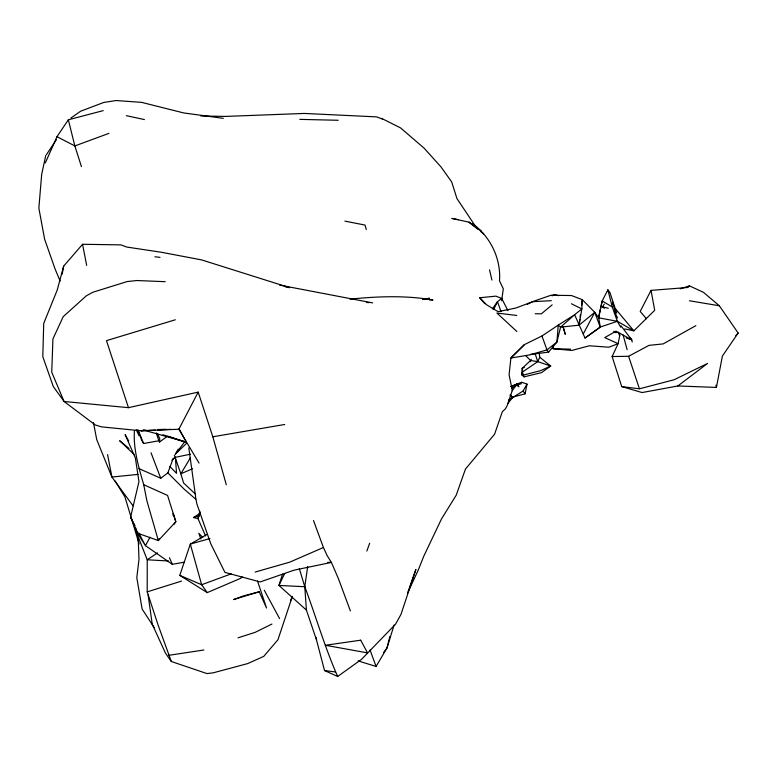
<?xml version="1.0" encoding="UTF-8"?>
<svg xmlns="http://www.w3.org/2000/svg" width="777" height="777" viewBox="0 0 777 777"><rect width="100%" height="100%" fill="white"/><g stroke="black" fill="none" stroke-linecap="round" stroke-linejoin="round"><path stroke-width="1.17" d="M292.356 596.445L277.943 639.743L263.772 656.351L247.756 663.568L213.141 672.843L206.964 673.572L171.328 661.509L158.197 625.339L147.212 591.87L147.241 559.79L135.616 530.341L135.82 528.001M612.616 304.506L612.626 302.253L616.035 314.908L617.55 317.968M501.641 300.748L503.311 288.821L499.494 280.837C501.194 258.731 490.365 236.635 472.552 223.611M167.405 436.237L159.586 442.006L159.741 438.626L157.333 433.449M527.253 304.302L533.537 301.291L551.048 295.231L571.503 295.551L582.264 299.65L581.837 308.916L574.621 314.743L585.013 338.044L600.242 327.166L598.649 317.307L602.194 300.952L607.886 289.821L609.916 292.511L616.695 312.927M173.057 515.404L173.222 513.393L175.816 521.736L174.087 524.242M579.807 319.366L579.088 325.174L560.557 327.136L558.245 325.107L541.948 335.994L524.456 344.58L510.916 357.818L509.09 374.854L512.296 390.375L507.041 405.963L505.283 408.984L502.321 411.732L494.599 434.188L465.452 469.075L456.235 495.153L441.511 518.91L423.776 556.235L418.133 570.347L407.488 593.21L415.899 569.424L400.971 614.393L395.58 624.135L361.626 659.284L337.684 676.466L324.524 670.532L316.511 639.986L306.41 610.081L304.778 586.722L307.692 566.559M580.098 317.045L580.39 314.734M581.546 305.448L582.264 299.65L594.755 312.344L598.611 317.812L617.365 321.309L633.867 330.817L654.71 310.285L651.019 290.384L688.063 287.461L689.403 285.839L703.418 292.317L719.337 305.769L738.15 333.042L722.367 356.099L716.433 387.432L677.855 385.965L642.084 392.55L621.717 386.596L612.13 356.536L618.103 343.696L619.91 334.858M62.199 274.184L63.656 266.161L82.556 244.289L120.823 244.872L126.729 247.037L161.47 252.282L201.738 259.936L289.588 287.655L285.072 286.684M512.315 397.232L525.087 393.852L527.02 384.12L521.658 382.216L511.052 386.412M598.611 317.812L602.194 300.952L612.266 306.983L617.365 321.309L620.706 327.234M45.804 155.332L41.696 174.281L38.85 208.119L44.648 239.326L55.138 269.124L60.13 281.041M134.44 430.487C133.1 448.65 138.675 467.249 143.716 484.712L167.579 495.435L175.816 521.736L158.343 540.578L137.772 533.265L130.575 517.171L138.957 481.662L135.373 457.983L125.116 434.615L128.681 440.967M539.753 357.245L537.752 361.616L522.377 372.115L521.736 374.796L524.038 376.864L541.588 372.62L550.66 366.025L539.753 357.245L539.335 353.681M389.869 636.45L386.985 648.018L376.068 666.452L358.129 660.897M205.516 535.848L197.989 518.599L199.883 511.276M63.656 266.161L57.207 290.083L43.716 323.446L42.803 356.692L53.273 386.49L64.073 401.486L95.318 424.99L101.661 426.894L141.084 430.788L178.836 429.244L198.184 392.113L128.467 407.672L64.073 401.486L51.748 372.251L52.933 338.927L63.228 316.647L86.305 295.843L92.793 292.269L127.127 281.565L136.849 280.526L165.239 281.692M394.075 625.048L386.985 648.018L383.411 652.787M282.517 574.184L278.933 585.44L306.41 610.081M242.201 576.913L240.355 578.447L207.236 592.628L179.778 575.359L190.316 544.104L207.051 534.45M366.851 551.039L369.667 543.24M138.889 468.56L160.732 478.243L167.861 472.902L173.32 458.139M197.989 518.599L200.087 512.966M159.236 538.548L158.343 540.578L146.892 500.815L143.716 484.712M45.319 162.956L56.974 136.684L68.347 119.794L103.215 110.625M290.394 600.864L291.861 597.552M284.673 573.465L278.933 585.44L304.778 586.722C315.938 616.54 324.776 647.377 337.684 676.466M530.264 361.626L531.303 359.44M493.842 309.129L497.474 301.661L501.699 298.446L507.954 310.674M651.019 290.384L640.199 311.48L646.435 318.725M583.284 333.887L594.755 312.344L600.242 327.166M150.01 537.237L145.435 545.639L172.271 564.316L184.227 562.218M186.451 443.424L175.388 454.137L178.215 449.125M508.595 400.097L523.086 391.006L527.02 384.12M190.462 457.731L180.847 473.785L183.625 483.032L195.28 493.919M604.341 308.304L602.515 306.886L604.283 304.118M46.474 154.565L56.4 139.724M492.375 308.964L497.474 301.661L501 311.538M175.388 454.137L184.557 441.977M512.16 390.734L517.22 384.003L518.405 385.683M507.828 403.584L512.393 397.688L510.576 394.706M530.4 354.467L548.611 352.117L556.924 342.084L560.557 327.136L574.621 314.743L558.245 325.107L556.924 342.084L546.979 349.893L529.729 354.885L510.975 358.012L524.456 344.58M735.78 335.722L738.15 333.042M550.66 366.025L537.752 361.616L530.584 360.499L522.183 368.347L521.736 374.796L523.28 375.097L540.617 370.648L550.66 366.025L548.552 365.122M552.175 304.827L541.375 313.83L535.227 313.733M171.834 460.237L175.388 457.303L190.54 454.195M594.755 312.344L579.088 325.174L581.837 308.916L571.445 303.788M511.625 388.578L517.22 384.003L518.958 386.82M677.855 385.965L707.556 363.432L674.086 379.759L639.432 388.801L621.717 386.596M585.013 338.044L600.232 327.039L617.365 321.309M552.146 295.882L554.05 294.512L558.663 295.639M70.95 117.978L80.565 111.257L103.623 102.496L115.967 100.534L141.647 102.37L183.741 112.956L223.349 118.337M157.508 552.913L147.241 559.79L168.551 560.994M198.232 518.657L193.512 517.579L200.456 512.966M616.093 331.157L604.72 337.597L618.103 343.696L608.867 347.222L589.335 345.784L571.921 350.437L553.253 348.756L552.457 346.503M695.871 325.65L663.189 343.9L648.989 345.367L628.603 356.303L612.13 356.536M271.911 624.067L255.196 632.323L238.024 637.81M313.5 520.532L323.426 547.494L289.685 562.169L255.167 572.047M192.443 468.774L180.847 473.785L174.359 455.176M524.29 367.434L522.183 368.347L522.649 370.474M510.829 386.587L517.22 384.003L517.812 386.237M108.935 133.362L74.854 145.93L56.974 136.684M231.187 573.873L201.641 584.731L179.778 575.359M259.236 591.792L233.595 599.562L243.706 595.804L259.236 591.792L266.53 608.002L257.527 581.07M680.254 288.83L689.403 285.839M147.212 591.87L181.575 581.079M516.958 385.081L521.532 383.653M193.512 517.579L199.252 515.831M175.33 319.784L106.468 340.637L128.467 407.672M209.945 538.529L190.316 544.104L201.641 584.731L207.236 592.628M422.533 299.563L429.496 298.281L422.873 299.145M140.919 437.354L141.336 439.597L143.609 443.512L158.829 440.773L159.586 442.006M198.184 392.113L212.82 436.791L284.664 424.485M145.726 430.021L141.084 430.788L155.351 430.079M168.619 655.351L203.875 649.999M485.023 303.836L479.71 297.756L495.891 296.134L501.699 298.446M137.966 474.407L111.898 477.029L96.746 439.636L93.444 422.552M350.077 299.164C377.651 296.319 405.584 295.289 433.022 299.951L429.428 299.961M551.33 300.68L532.653 301.699L515.831 308.032L498.057 311.655L486.616 304.798L479.71 297.756M157.731 429.963L170.814 429.312M157.566 429.526L165.957 429.283M614.84 332.507L618.366 332.42L631.701 339.84L632.235 342.016M614.792 332.459L618.366 332.42L619.599 335.722M200.913 115.977L225.66 116.414L304.263 113.442L376.612 116.871L382.342 119.046M299.844 119.376L338.218 120.27M570.473 349.145L553.253 348.756L552.544 346.503M327.768 562.325L331.41 562.422L338.345 578.457L350.388 610.907M366.744 302.467L369.124 302.642M154.924 256.769L160.004 257.372M516.792 315.462L496.921 313.053L516.86 331.488M324.524 670.532L335.275 671.93M279.545 285.091L372.707 302.913M689.461 300.767L719.337 305.769M344.901 221.124L365.025 225.068L366.278 229.506M458.313 219.687L451.835 218.415L469.104 222.183L481.361 231.206M624.698 328.933L633.867 330.817L615.297 308.586M126.33 115.666L144.396 119.571M613.733 331.342L618.366 332.42M602.515 306.886L608.265 308.255M143.182 429.943L186.363 442.181L179.137 428.894M168.308 436.353L186.363 442.181M162.917 434.761L185.79 442.307M626.204 337.966L631.701 339.84L630.312 337.869M381.575 118.376L400.543 127.894L424.057 148.116L440.977 166.88L451.68 181.915L456.954 198.591L475.281 226M195.804 499.242L184.12 489.112L167.861 472.902M476.301 227.486L469.104 222.183L478.224 229.516M480.963 231.721L483.692 233.916M128.963 448.407L119.648 440.695L134.431 454.798M525.631 355.536L530.584 360.499M169.881 466.482L176.534 473.339L175.388 457.303M137.296 532.08L135.616 530.341L145.435 545.639L138.83 532.993M202.68 537.402L198.844 533.304L200.825 538.956M509.984 395.085L512.393 397.688M621.066 325.854L631.701 339.84M133.032 505.817L111.898 477.029L107.576 454.623M548.611 352.117L546.979 349.893L541.948 335.994M523.086 391.006L525.087 393.852M171.328 661.509L165.491 653.175L152.234 624.222L148.116 594.92M154.273 627.699L142.113 609.013L136.801 577.651L138.976 559.411L138.248 539.189M115.132 480.963L124.971 497.018L139.132 543.978M178.836 429.244L199.048 463.073M264.297 590.258L279.584 618.589M130.575 517.171L134.975 525.611M136.247 429.759L139.034 435.761M323.426 547.494L327.107 555.536L331.41 562.422L294.133 570.153L260.178 581.934L224.941 572.406L210.752 543.735L196.882 503.952L195.542 497.105M524.038 376.864L522.377 372.115M169.464 557.74L172.271 564.316M138.17 430.176L143.609 443.512M151.039 452.777L160.732 478.243M370.056 649.97L376.068 666.452M137.704 429.846L140.025 436.227M628.603 356.303L639.432 388.801M535.062 353.496L537.752 361.616M156.264 432.876L158.829 440.773M81.43 166.637L74.854 145.93L68.347 119.794M299.33 568.618L304.778 586.722M563.053 326.699L565.287 334.324L562.966 326.389M226.301 484.77L212.82 436.791M623.115 335.004L627.136 349.699M607.886 289.821L612.266 306.983M489.539 269.891L491.909 280.07M715.938 385.149L716.433 387.432M82.556 244.289L86.665 265.384M188.801 447.902L195.59 496.561M316.297 637.645L316.511 639.986M360.693 640.19L325.398 645.269L367.531 652.884L360.693 640.19"/></g></svg>
